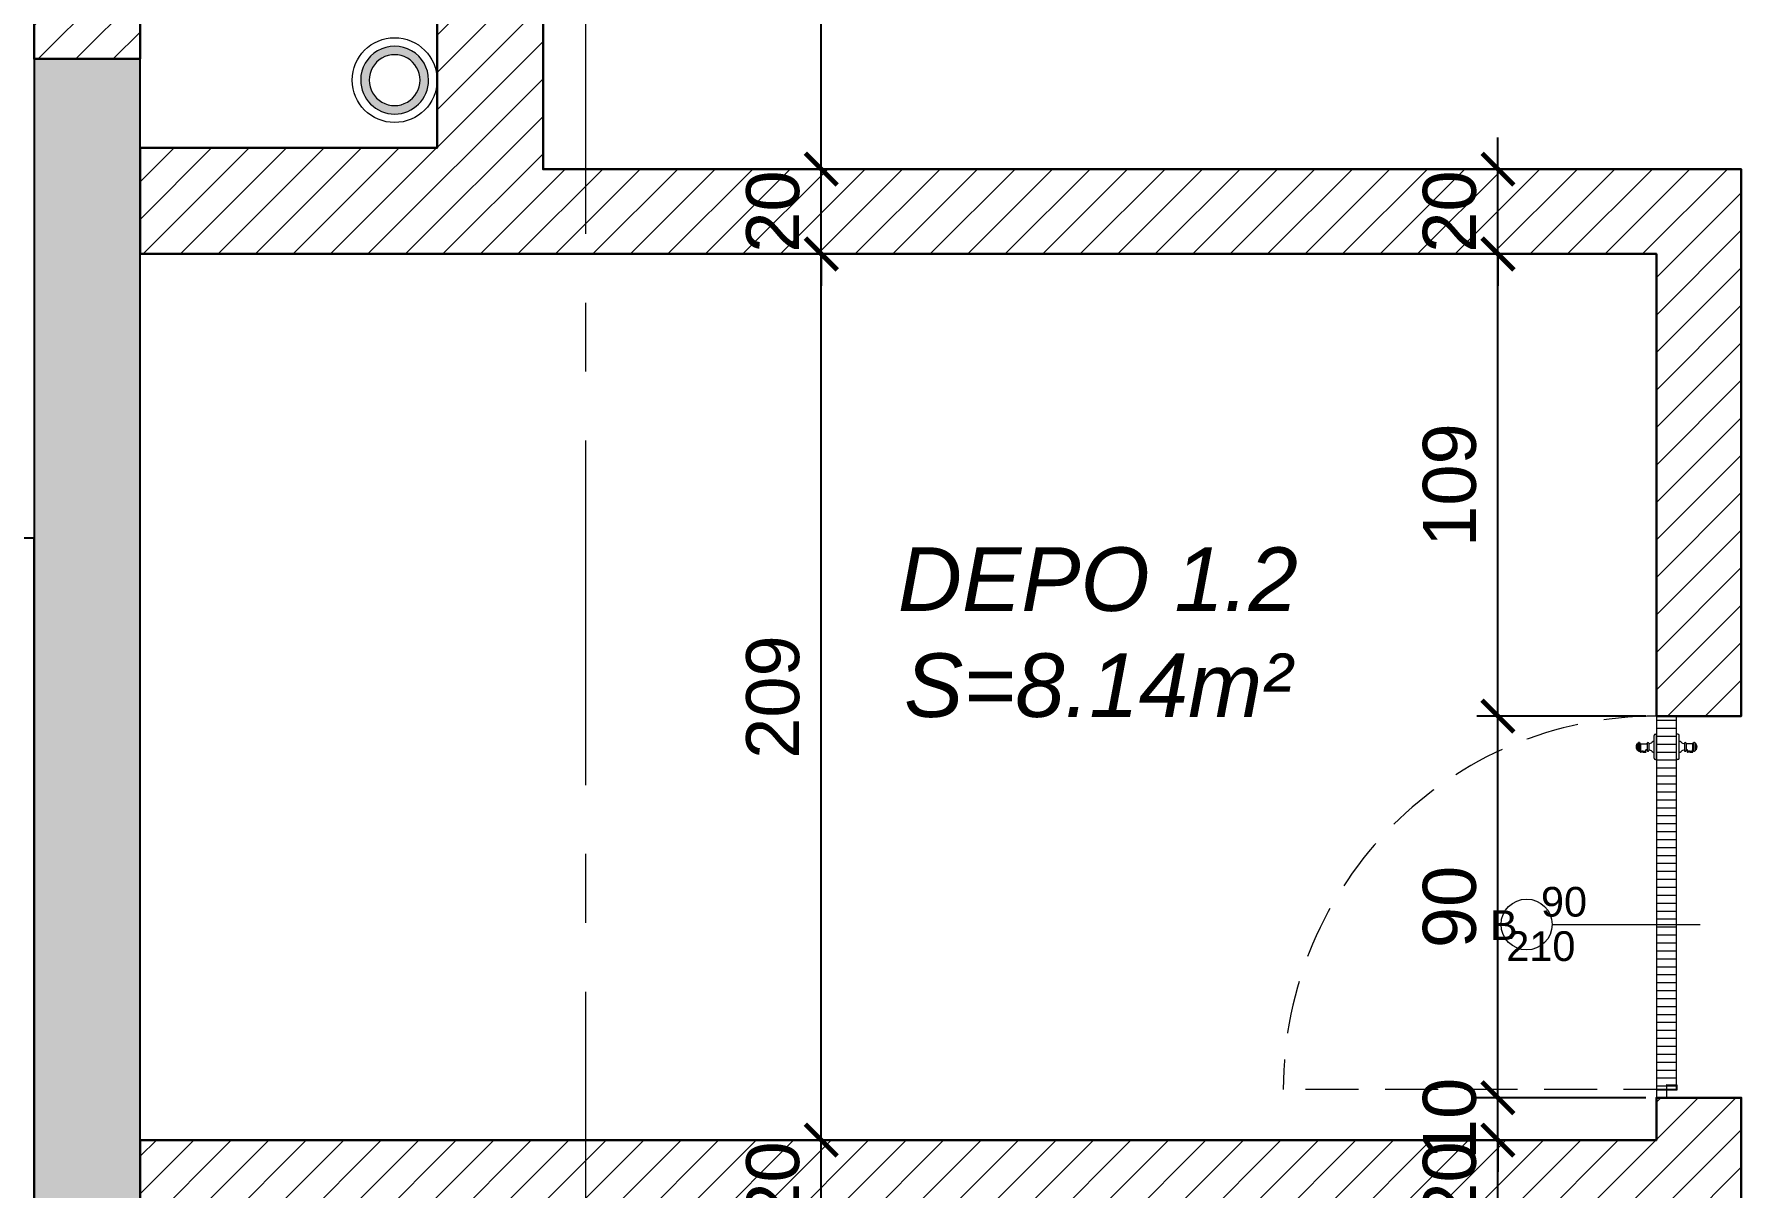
# Model space of a CAD drawing. Header units: centimetres. Extents: x 60496 to 66049, y -55119 to -48212.
# Drawn here: x 62523 to 62925.6, y -51798.6 to -51526.5 of the extents above; entities that cross this region are included whole.
import ezdxf

# ---------------------------------------------------------------- set-up
doc = ezdxf.new("R2010")
doc.units = ezdxf.units.CM
doc.header["$LTSCALE"] = 50
doc.header["$MEASUREMENT"] = 0
for name, pattern in [('AXES', [2, 1.25, -0.25, 0.25, -0.25]), ('CACHE', [0.375, 0.25, -0.125]), ('CONTINU', [0])]:
    doc.linetypes.add(name, pattern=pattern)
doc.layers.get('0').update_dxf_attribs({"color": 8})
for name, color, linetype in [('AXES', 10, 'AXES'), ('BETON COUPE', 3, 'CONTINU'), ('BETON TRAME', 252, 'Continuous'), ('BORD', 5, 'Continuous'), ('COTE 50ème', 1, 'Continuous'), ('TEXTE', 7, 'Continuous')]:
    doc.layers.add(name, color=color, linetype=linetype)
for name, color, linetype, lineweight in [('BETON HACHURE', 253, 'Continuous', 13), ('door', 44, 'Continuous', 5), ('MACONNERIE COUPE', 7, 'Continuous', 30), ('MACONNERIE HACHURE', 253, 'Continuous', 13), ('PERCEMENT', 253, 'Continuous', 20)]:
    doc.layers.add(name, color=color, linetype=linetype, lineweight=lineweight)
doc.styles.add('GENERATED_STYLE_1', font='arial.ttf')
doc.styles.add('RS_TEXT_1.50', font='arial.ttf', dxfattribs={"height": 12.5})
doc.styles.add('RS_TXT_50', font='arial.ttf', dxfattribs={"height": 12.5})
doc.dimstyles.new('RS_50CM_LINEAIRE', dxfattribs={"dimscale": 5, "dimtxt": 12.5, "dimasz": 1.5, "dimexe": 1, "dimexo": 2.5, "dimgap": 1, "dimtad": 1, "dimdec": 1, "dimrnd": 0.5, "dimdsep": 46, "dimtxsty": 'RS_TXT_50', "dimblk1": 'ARCHTICK', "dimblk2": 'ARCHTICK', "dimsah": 1, "dimcen": 2.5, "dimdle": 1, "dimclrt": 4, "dimadec": 0, "dimazin": 2, "dimtfac": 1, "dimtdec": 1, "dimtix": 1, "dimtmove": 2, "dimatfit": 3, "dimfxl": 1, "dimtolj": 1, "dimtzin": 0, "dimarcsym": 0})

# ---------------------------------------------------------------- blocks, each defined once
blk = doc.blocks.new('A$Ce9568e5d')
at = {"layer": 'AXES', "lineweight": 5, "ltscale": 1.3}
blk.add_line((35, 1580), (35, -1344.97), dxfattribs=at)
blk = doc.blocks.new('_ArchTick')
at = {"color": 0, "linetype": 'ByBlock', "const_width": 0.15}
blk.add_lwpolyline([(-0.5, -0.5), (0.5, 0.5)], dxfattribs=at)
blk = doc.blocks.new('*D1267')
at = {"layer": 'COTE 50ème', "color": 0, "lineweight": -2, "ltscale": 0.5, "transparency": 16777216}
for p, q in [((62708.55, -51787.36), (62708.55, -51779.86)), ((62685.45, -51787.36), (62713.55, -51787.36)), ((62708.55, -51807.36), (62708.55, -51787.36)), ((62685.45, -51807.36), (62713.55, -51807.36)), ((62708.55, -51807.36), (62708.55, -51814.86))]:
    blk.add_line(p, q, dxfattribs=at)
at = {"layer": 'Defpoints', "color": 0, "ltscale": 0.5, "transparency": 16777216}
for p in [(62672.95, -51787.36), (62708.55, -51787.36), (62672.95, -51807.36)]:
    blk.add_point(p, dxfattribs=at)
at = {"layer": 'COTE 50ème', "color": 0, "lineweight": -2, "ltscale": 0.5, "transparency": 16777216, "xscale": 7.5, "yscale": 7.5, "zscale": 7.5}
for p, rotation in [((62708.55, -51787.36), 270), ((62708.55, -51807.36), 90)]:
    blk.add_blockref('_ArchTick', p, dxfattribs=dict(at, rotation=rotation))
at = {"layer": 'COTE 50ème', "color": 4, "ltscale": 0.5, "transparency": 16777216, "insert": (62697.17, -51797.36), "char_height": 12.5, "attachment_point": 5, "rotation": 90, "style": 'RS_TXT_50'}
blk.add_mtext('\\A1;20', dxfattribs=at)
blk = doc.blocks.new('*D1268')
at = {"layer": 'COTE 50ème', "color": 0, "lineweight": -2, "ltscale": 0.5, "transparency": 16777216}
for p, q in [((62708.55, -51792.36), (62708.55, -51573.36)), ((62665.45, -51578.36), (62713.55, -51578.36)), ((62685.45, -51787.36), (62713.55, -51787.36))]:
    blk.add_line(p, q, dxfattribs=at)
at = {"layer": 'Defpoints', "color": 0, "ltscale": 0.5, "transparency": 16777216}
for p in [(62652.95, -51578.36), (62708.55, -51578.36), (62672.95, -51787.36)]:
    blk.add_point(p, dxfattribs=at)
at = {"layer": 'COTE 50ème', "color": 0, "lineweight": -2, "ltscale": 0.5, "transparency": 16777216, "xscale": 7.5, "yscale": 7.5, "zscale": 7.5}
for p, rotation in [((62708.55, -51578.36), 90), ((62708.55, -51787.36), 270)]:
    blk.add_blockref('_ArchTick', p, dxfattribs=dict(at, rotation=rotation))
at = {"layer": 'COTE 50ème', "color": 4, "ltscale": 0.5, "transparency": 16777216, "insert": (62697.17, -51682.86), "char_height": 12.5, "attachment_point": 5, "rotation": 90, "style": 'RS_TXT_50'}
blk.add_mtext('\\A1;209', dxfattribs=at)
blk = doc.blocks.new('*D1269')
at = {"layer": 'COTE 50ème', "color": 0, "lineweight": -2, "ltscale": 0.5, "transparency": 16777216}
for p, q in [((62708.55, -51558.36), (62708.55, -51550.86)), ((62678.01, -51558.36), (62713.55, -51558.36)), ((62708.55, -51578.36), (62708.55, -51558.36)), ((62665.45, -51578.36), (62713.55, -51578.36)), ((62708.55, -51578.36), (62708.55, -51585.86))]:
    blk.add_line(p, q, dxfattribs=at)
at = {"layer": 'Defpoints', "color": 0, "ltscale": 0.5, "transparency": 16777216}
for p in [(62665.51, -51558.36), (62708.55, -51558.36), (62652.95, -51578.36)]:
    blk.add_point(p, dxfattribs=at)
at = {"layer": 'COTE 50ème', "color": 0, "lineweight": -2, "ltscale": 0.5, "transparency": 16777216, "xscale": 7.5, "yscale": 7.5, "zscale": 7.5}
for p, rotation in [((62708.55, -51558.36), 270), ((62708.55, -51578.36), 90)]:
    blk.add_blockref('_ArchTick', p, dxfattribs=dict(at, rotation=rotation))
at = {"layer": 'COTE 50ème', "color": 4, "ltscale": 0.5, "transparency": 16777216, "insert": (62697.17, -51568.36), "char_height": 12.5, "attachment_point": 5, "rotation": 90, "style": 'RS_TXT_50'}
blk.add_mtext('\\A1;20', dxfattribs=at)
blk = doc.blocks.new('*D1270')
at = {"layer": 'COTE 50ème', "color": 0, "lineweight": -2, "ltscale": 0.5, "transparency": 16777216}
for p, q in [((62708.55, -51563.36), (62708.55, -51412.36)), ((62655.45, -51417.36), (62713.55, -51417.36)), ((62678.01, -51558.36), (62713.55, -51558.36))]:
    blk.add_line(p, q, dxfattribs=at)
at = {"layer": 'Defpoints', "color": 0, "ltscale": 0.5, "transparency": 16777216}
for p in [(62642.95, -51417.36), (62708.55, -51417.36), (62665.51, -51558.36)]:
    blk.add_point(p, dxfattribs=at)
at = {"layer": 'COTE 50ème', "color": 0, "lineweight": -2, "ltscale": 0.5, "transparency": 16777216, "xscale": 7.5, "yscale": 7.5, "zscale": 7.5}
for p, rotation in [((62708.55, -51417.36), 90), ((62708.55, -51558.36), 270)]:
    blk.add_blockref('_ArchTick', p, dxfattribs=dict(at, rotation=rotation))
at = {"layer": 'COTE 50ème', "color": 4, "ltscale": 0.5, "transparency": 16777216, "insert": (62697.27, -51487.86), "char_height": 12.5, "attachment_point": 5, "rotation": 90, "style": 'RS_TXT_50'}
blk.add_mtext('\\A1;141', dxfattribs=at)
blk = doc.blocks.new('*D1096')
at = {"layer": 'COTE 50ème', "color": 0, "lineweight": -2, "ltscale": 0.5, "transparency": 16777216}
for p, q in [((62868.11, -51787.36), (62868.11, -51779.86)), ((62892.95, -51787.36), (62863.11, -51787.36)), ((62868.11, -51807.36), (62868.11, -51787.36)), ((62892.95, -51807.36), (62863.11, -51807.36)), ((62868.11, -51807.36), (62868.11, -51814.86))]:
    blk.add_line(p, q, dxfattribs=at)
at = {"layer": 'Defpoints', "color": 0, "ltscale": 0.5, "transparency": 16777216}
for p in [(62868.11, -51787.36), (62905.45, -51787.36), (62905.45, -51807.36)]:
    blk.add_point(p, dxfattribs=at)
at = {"layer": 'COTE 50ème', "color": 0, "lineweight": -2, "ltscale": 0.5, "transparency": 16777216, "xscale": 7.5, "yscale": 7.5, "zscale": 7.5}
for p, rotation in [((62868.11, -51787.36), 270), ((62868.11, -51807.36), 90)]:
    blk.add_blockref('_ArchTick', p, dxfattribs=dict(at, rotation=rotation))
at = {"layer": 'COTE 50ème', "color": 4, "ltscale": 0.5, "transparency": 16777216, "insert": (62856.73, -51797.36), "char_height": 12.5, "attachment_point": 5, "rotation": 90, "style": 'RS_TXT_50'}
blk.add_mtext('\\A1;20', dxfattribs=at)
blk = doc.blocks.new('*D1097')
at = {"layer": 'COTE 50ème', "color": 0, "lineweight": -2, "ltscale": 0.5, "transparency": 16777216}
for p, q in [((62868.11, -51777.36), (62868.11, -51769.86)), ((62902.95, -51777.36), (62863.11, -51777.36)), ((62868.11, -51787.36), (62868.11, -51777.36)), ((62892.95, -51787.36), (62863.11, -51787.36)), ((62868.11, -51787.36), (62868.11, -51794.86))]:
    blk.add_line(p, q, dxfattribs=at)
at = {"layer": 'Defpoints', "color": 0, "ltscale": 0.5, "transparency": 16777216}
for p in [(62868.11, -51777.36), (62915.45, -51777.36), (62905.45, -51787.36)]:
    blk.add_point(p, dxfattribs=at)
at = {"layer": 'COTE 50ème', "color": 0, "lineweight": -2, "ltscale": 0.5, "transparency": 16777216, "xscale": 7.5, "yscale": 7.5, "zscale": 7.5}
for p, rotation in [((62868.11, -51777.36), 270), ((62868.11, -51787.36), 90)]:
    blk.add_blockref('_ArchTick', p, dxfattribs=dict(at, rotation=rotation))
at = {"layer": 'COTE 50ème', "color": 4, "ltscale": 0.5, "transparency": 16777216, "insert": (62856.73, -51782.36), "char_height": 12.5, "attachment_point": 5, "rotation": 90, "style": 'RS_TXT_50'}
blk.add_mtext('\\A1;10', dxfattribs=at)
blk = doc.blocks.new('*D1098')
at = {"layer": 'COTE 50ème', "color": 0, "lineweight": -2, "ltscale": 0.5, "transparency": 16777216}
for p, q in [((62868.11, -51782.36), (62868.11, -51682.36)), ((62902.95, -51687.36), (62863.11, -51687.36)), ((62902.95, -51777.36), (62863.11, -51777.36))]:
    blk.add_line(p, q, dxfattribs=at)
at = {"layer": 'Defpoints', "color": 0, "ltscale": 0.5, "transparency": 16777216}
for p in [(62868.11, -51687.36), (62915.45, -51687.36), (62915.45, -51777.36)]:
    blk.add_point(p, dxfattribs=at)
at = {"layer": 'COTE 50ème', "color": 0, "lineweight": -2, "ltscale": 0.5, "transparency": 16777216, "xscale": 7.5, "yscale": 7.5, "zscale": 7.5}
for p, rotation in [((62868.11, -51687.36), 90), ((62868.11, -51777.36), 270)]:
    blk.add_blockref('_ArchTick', p, dxfattribs=dict(at, rotation=rotation))
at = {"layer": 'COTE 50ème', "color": 4, "ltscale": 0.5, "transparency": 16777216, "insert": (62856.73, -51732.36), "char_height": 12.5, "attachment_point": 5, "rotation": 90, "style": 'RS_TXT_50'}
blk.add_mtext('\\A1;90', dxfattribs=at)
blk = doc.blocks.new('*D1099')
at = {"layer": 'COTE 50ème', "color": 0, "lineweight": -2, "ltscale": 0.5, "transparency": 16777216}
for p, q in [((62868.11, -51692.36), (62868.11, -51573.36)), ((62892.95, -51578.36), (62863.11, -51578.36)), ((62902.95, -51687.36), (62863.11, -51687.36))]:
    blk.add_line(p, q, dxfattribs=at)
at = {"layer": 'Defpoints', "color": 0, "ltscale": 0.5, "transparency": 16777216}
for p in [(62868.11, -51578.36), (62905.45, -51578.36), (62915.45, -51687.36)]:
    blk.add_point(p, dxfattribs=at)
at = {"layer": 'COTE 50ème', "color": 0, "lineweight": -2, "ltscale": 0.5, "transparency": 16777216, "xscale": 7.5, "yscale": 7.5, "zscale": 7.5}
for p, rotation in [((62868.11, -51578.36), 90), ((62868.11, -51687.36), 270)]:
    blk.add_blockref('_ArchTick', p, dxfattribs=dict(at, rotation=rotation))
at = {"layer": 'COTE 50ème', "color": 4, "ltscale": 0.5, "transparency": 16777216, "insert": (62856.73, -51632.86), "char_height": 12.5, "attachment_point": 5, "rotation": 90, "style": 'RS_TXT_50'}
blk.add_mtext('\\A1;109', dxfattribs=at)
blk = doc.blocks.new('*D1100')
at = {"layer": 'COTE 50ème', "color": 0, "lineweight": -2, "ltscale": 0.5, "transparency": 16777216}
for p, q in [((62868.11, -51558.36), (62868.11, -51550.86)), ((62892.95, -51558.36), (62863.11, -51558.36)), ((62868.11, -51578.36), (62868.11, -51558.36)), ((62892.95, -51578.36), (62863.11, -51578.36)), ((62868.11, -51578.36), (62868.11, -51585.86))]:
    blk.add_line(p, q, dxfattribs=at)
at = {"layer": 'Defpoints', "color": 0, "ltscale": 0.5, "transparency": 16777216}
for p in [(62868.11, -51558.36), (62905.45, -51558.36), (62905.45, -51578.36)]:
    blk.add_point(p, dxfattribs=at)
at = {"layer": 'COTE 50ème', "color": 0, "lineweight": -2, "ltscale": 0.5, "transparency": 16777216, "xscale": 7.5, "yscale": 7.5, "zscale": 7.5}
for p, rotation in [((62868.11, -51558.36), 270), ((62868.11, -51578.36), 90)]:
    blk.add_blockref('_ArchTick', p, dxfattribs=dict(at, rotation=rotation))
at = {"layer": 'COTE 50ème', "color": 4, "ltscale": 0.5, "transparency": 16777216, "insert": (62856.73, -51568.36), "char_height": 12.5, "attachment_point": 5, "rotation": 90, "style": 'RS_TXT_50'}
blk.add_mtext('\\A1;20', dxfattribs=at)

msp = doc.modelspace()

# ---------------------------------------------------------------- hatches: boundary and pattern name
at = {"layer": 'BETON HACHURE', "transparency": 33554585}
h = msp.add_hatch(dxfattribs=at)
h.set_pattern_fill('ANSI37', color=256, scale=50, angle=270, style=0)
h.set_pattern_definition([(315, (-1160.4855, 19655.393), (4.4194174, 4.4194174), []), (45, (-1160.4855, 19655.393), (-4.4194174, 4.4194174), [])])
h.paths.add_polyline_path([(62772.95, -51847.22), (62797.95, -51847.22), (62797.95, -52172.22), (62772.95, -52172.22)], flags=0)
h.paths.add_polyline_path([(62772.95, -51847.22), (62797.95, -51847.22), (62797.95, -52172.22), (62772.95, -52172.22)], flags=0)
h.paths.add_polyline_path([(64952.95, -51987.36), (64952.95, -52037.36), (65032.95, -52037.36), (65032.95, -51987.36)], flags=0)
h.paths.add_polyline_path([(64572.95, -51987.36), (64572.95, -52037.36), (64652.95, -52037.36), (64652.95, -51987.36)], flags=0)
edge = h.paths.add_edge_path(flags=0)
edge.add_arc((64612.95, -50672.36), 40, 0, 360)
edge = h.paths.add_edge_path(flags=0)
edge.add_arc((64612.95, -49997.36), 40, 0, 360)
edge = h.paths.add_edge_path(flags=0)
edge.add_arc((64612.95, -51272.36), 40, 0, 360)
h.paths.add_polyline_path([(65692.87, -49527.22), (61269.11, -49527.22), (60879.82, -54263.92), (65445.45, -54713.51), (65692.87, -54713.51)])
edge = h.paths.add_edge_path(flags=0)
edge.add_arc((64612.95, -51272.36), 40, 0, 360)
h.paths.add_polyline_path([(63397.95, -49552.22), (63397.95, -49972.36), (63422.95, -49972.36), (63422.95, -49552.22), (64992.96, -49552.22), (64992.95, -51312.36), (65032.95, -51312.36), (65032.95, -49552.22), (65667.87, -49552.22), (65667.87, -53452.22), (65032.95, -53452.22), (65032.95, -52057.36), (64992.95, -52057.36), (64992.95, -53477.22), (65667.87, -53477.22), (65667.87, -54685.93), (65459.18, -54688.51), (64660.45, -54610.07), (64660.45, -54122.36), (64635.45, -54122.36), (64635.45, -54607.62), (63330.45, -54479.46), (63330.45, -54122.36), (63305.45, -54122.36), (63305.45, -54477.01), (62117.95, -54360.39), (62117.95, -54122.36), (62067.95, -54122.36), (62067.95, -54355.48), (60906.75, -54241.45), (61082.14, -52107.36), (61287.95, -52107.36), (61287.95, -52057.36), (61086.25, -52057.36), (61088.1, -52037.36), (61287.95, -52037.36), (61287.95, -51987.36), (61092.01, -51987.36), (61148.71, -51297.36), (61287.95, -51297.36), (61287.95, -51247.36), (61152.82, -51247.36), (61198.03, -50697.36), (61287.95, -50697.36), (61287.95, -50647.36), (61202.13, -50647.36), (61292.14, -49552.22), (62070.45, -49552.22), (62070.45, -49972.36), (62095.45, -49972.36), (62095.45, -49552.22)], flags=16)
h.paths.add_polyline_path([(64572.95, -51232.36), (64572.95, -51312.36), (64652.95, -51312.36), (64652.95, -51232.36)], flags=0)
at = {"layer": 'BETON TRAME', "transparency": 33554559}
h = msp.add_hatch(color=256, dxfattribs=at)
h.dxf.hatch_style = 1
h.paths.add_polyline_path([(62157.95, -51297.36), (62122.95, -51297.36), (62122.95, -50647.36), (62157.95, -50647.36), (62157.95, -50822.36), (62617.95, -50822.36), (62617.95, -50647.36), (62652.95, -50647.36), (62652.95, -51297.36), (62617.95, -51297.36), (62617.95, -50862.36), (62407.95, -50862.36), (62407.95, -51192.36), (62367.95, -51192.36), (62367.95, -50862.36), (62157.95, -50862.36)])
h.paths.add_polyline_path([(61287.95, -49972.36), (61287.95, -50022.36), (61437.95, -50022.36), (61437.95, -49972.36)])
h.paths.add_polyline_path([(62007.95, -49972.36), (62007.95, -50022.36), (62157.95, -50022.36), (62157.95, -49972.36)])
h.paths.add_polyline_path([(62617.95, -49972.36), (62617.95, -50022.36), (62767.95, -50022.36), (62767.95, -49972.36)])
h.paths.add_polyline_path([(63337.95, -49972.36), (63337.95, -50022.36), (63487.95, -50022.36), (63487.95, -49972.36)])
h.paths.add_polyline_path([(63337.95, -50647.36), (63337.95, -50697.36), (63487.95, -50697.36), (63487.95, -50647.36)])
h.paths.add_polyline_path([(61287.95, -50647.36), (61287.95, -50697.36), (61437.95, -50697.36), (61437.95, -50647.36)])
h.paths.add_polyline_path([(61287.95, -51247.36), (61287.95, -51297.36), (61437.95, -51297.36), (61437.95, -51247.36)])
h.paths.add_polyline_path([(63337.95, -51247.36), (63337.95, -51297.36), (63487.95, -51297.36), (63487.95, -51247.36)])
h.paths.add_polyline_path([(63337.95, -51987.36), (63337.95, -52037.36), (63487.95, -52037.36), (63487.95, -51987.36)])
h.paths.add_polyline_path([(61437.95, -52037.36), (61437.95, -51987.36), (61287.95, -51987.36), (61287.95, -52037.36)])
h.paths.add_polyline_path([(62102.95, -51987.36), (62102.95, -52037.36), (62227.95, -52037.36), (62227.95, -51987.36)])
h.paths.add_polyline_path([(62547.95, -51987.36), (62547.95, -52037.36), (62672.95, -52037.36), (62672.95, -51987.36)])
h.paths.add_polyline_path([(62522.95, -52037.36), (62547.95, -52037.36), (62547.95, -51532.36), (62522.95, -51532.36)])
h.paths.add_polyline_path([(62227.95, -52037.36), (62252.95, -52037.36), (62252.95, -51532.36), (62227.95, -51532.36)])
at = {"layer": 'door'}
h = msp.add_hatch(dxfattribs=at)
h.set_pattern_fill('ANSI31', color=256, scale=15, angle=855)
h.set_pattern_definition([(180, (110208.8851, -189662.0757), (-3e-15, -1.875), [])])
h.paths.add_polyline_path([(62910.22, -51775.39), (62910.22, -51687.36), (62905.51, -51687.36), (62905.51, -51775.39)])
at = {"layer": 'MACONNERIE HACHURE'}
h = msp.add_hatch(dxfattribs=at)
h.set_pattern_fill('ANSI31', color=256, scale=50, style=0)
h.set_pattern_definition([(45, (0, 9369.2044), (-4.4194174, 4.4194174), [])])
h.paths.add_polyline_path([(61287.95, -54067.36), (61312.95, -54067.36), (61312.95, -54083.38), (61287.95, -54083.63)])
h.paths.add_polyline_path([(62267.95, -50672.36), (62617.95, -50672.36), (62617.95, -50647.36), (62267.95, -50647.36)])
h.paths.add_polyline_path([(62167.95, -50672.36), (62157.95, -50672.36), (62157.95, -50647.36), (62167.95, -50647.36)])
h.paths.add_polyline_path([(63492.95, -53447.36), (63852.95, -53447.36), (63852.95, -53422.36), (63492.95, -53422.36)])
h.paths.add_polyline_path([(63402.95, -53447.36), (63392.95, -53447.36), (63392.95, -53422.36), (63402.95, -53422.36)])
h.paths.add_polyline_path([(62252.95, -52037.36), (62522.95, -52037.36), (62522.95, -52012.36), (62252.95, -52012.36)])
h.paths.add_polyline_path([(63487.95, -52082.36), (63757.95, -52082.36), (63757.95, -52057.36), (63487.95, -52057.36)])
h.paths.add_polyline_path([(61175.41, -53887.22), (60935.87, -53887.22), (60937.92, -53862.22), (61175.41, -53862.22)])
h.paths.add_polyline_path([(61287.95, -54017.36), (61287.95, -53887.22), (61265.41, -53887.22), (61265.41, -53862.22), (61312.95, -53862.22), (61312.95, -54017.36)])
h.paths.add_polyline_path([(61287.95, -54173.63), (61312.95, -54173.63), (61312.95, -54281.34), (61287.95, -54278.88)])
h.paths.add_polyline_path([(60919.84, -54067.36), (60921.89, -54042.36), (61287.95, -54042.36), (61287.95, -54067.36)])
h.paths.add_polyline_path([(65012.95, -52057.36), (65032.95, -52057.36), (65032.95, -52037.36), (65012.95, -52037.36)])
h.paths.add_polyline_path([(63467.95, -52057.36), (63487.95, -52057.36), (63487.95, -52037.36), (63467.95, -52037.36)])
h.paths.add_polyline_path([(62652.95, -52057.36), (62672.95, -52057.36), (62672.95, -52037.36), (62652.95, -52037.36)])
h.paths.add_polyline_path([(62122.95, -52087.36), (62142.95, -52087.36), (62142.95, -52037.36), (62122.95, -52037.36)])
h.paths.add_polyline_path([(63085.45, -51987.36), (63085.45, -52097.36), (63105.45, -52097.36), (63105.45, -52007.36), (63337.95, -52007.36), (63337.95, -51987.36)])
h.paths.add_polyline_path([(63085.45, -52297.36), (63105.45, -52297.36), (63105.45, -52217.36), (63462.95, -52217.36), (63462.95, -52197.36), (63105.45, -52197.36), (63105.45, -52187.36), (63085.45, -52187.36)])
h.paths.add_polyline_path([(63085.45, -52497.36), (63105.45, -52497.36), (63105.45, -52417.36), (63462.95, -52417.36), (63462.95, -52397.36), (63105.45, -52397.36), (63105.45, -52387.36), (63085.45, -52387.36)])
h.paths.add_polyline_path([(62925.45, -52797.36), (62925.45, -52787.36), (62905.45, -52787.36), (62905.45, -52797.36), (62672.95, -52797.36), (62672.95, -52817.36), (63357.95, -52817.36), (63357.95, -52797.36), (63105.45, -52797.36), (63105.45, -52787.36), (63085.45, -52787.36), (63085.45, -52797.36)])
h.paths.add_polyline_path([(62925.45, -52697.36), (62925.45, -52587.36), (62905.45, -52587.36), (62905.45, -52597.36), (62542.95, -52597.36), (62542.95, -52617.36), (62905.45, -52617.36), (62905.45, -52697.36)])
h.paths.add_polyline_path([(62925.45, -52497.36), (62925.45, -52387.36), (62905.45, -52387.36), (62905.45, -52397.36), (62542.95, -52397.36), (62542.95, -52417.36), (62905.45, -52417.36), (62905.45, -52497.36)])
h.paths.add_polyline_path([(62925.45, -52187.36), (62905.45, -52187.36), (62905.45, -52197.36), (62542.95, -52197.36), (62542.95, -52217.36), (62905.45, -52217.36), (62905.45, -52297.36), (62925.45, -52297.36)])
h.paths.add_polyline_path([(62925.45, -51977.36), (62905.45, -51977.36), (62905.45, -51987.36), (62672.95, -51987.36), (62672.95, -52007.36), (62905.45, -52007.36), (62905.45, -52097.36), (62925.45, -52097.36)])
h.paths.add_polyline_path([(62905.45, -51887.36), (62925.45, -51887.36), (62925.45, -51777.36), (62905.45, -51777.36), (62905.45, -51787.36), (62547.95, -51787.36), (62547.95, -51807.36), (62905.45, -51807.36)])
h.paths.add_polyline_path([(63852.95, -52777.36), (63877.95, -52777.36), (63877.95, -52797.36), (63852.95, -52797.36)])
h.paths.add_polyline_path([(62617.95, -51317.36), (62642.95, -51317.36), (62642.95, -51297.36), (62617.95, -51297.36)])
h.paths.add_polyline_path([(63852.95, -52677.36), (63852.95, -52637.36), (63757.95, -52637.36), (63757.95, -52562.36), (63782.95, -52562.36), (63782.95, -52627.36), (63852.95, -52627.36), (63852.95, -52541.36), (63782.95, -52541.36), (63782.95, -52516.36), (63877.95, -52516.36), (63877.95, -52677.36)])
h.paths.add_polyline_path([(62617.95, -51417.36), (62617.95, -51457.36), (62522.95, -51457.36), (62522.95, -51532.36), (62547.95, -51532.36), (62547.95, -51467.36), (62617.95, -51467.36), (62617.95, -51553.36), (62547.95, -51553.36), (62547.95, -51578.36), (62905.45, -51578.36), (62905.45, -51687.36), (62925.45, -51687.36), (62925.45, -51558.36), (62642.95, -51558.36), (62642.95, -51417.36)])
h.paths.add_polyline_path([(64672.95, -51934.86), (64652.95, -51934.86), (64652.95, -52037.36), (64952.95, -52037.36), (64952.95, -52017.36), (64672.95, -52017.36)])
h.paths.add_polyline_path([(64672.95, -51334.86), (64652.95, -51334.86), (64652.95, -51232.36), (64992.95, -51232.37), (64992.95, -51252.36), (64672.95, -51252.36)])
h.paths.add_polyline_path([(62522.95, -53323.39), (62542.95, -53323.39), (62542.95, -52847.36), (62522.95, -52847.36)])
h.paths.add_polyline_path([(62097.95, -53222.36), (62117.95, -53222.36), (62117.95, -52927.36), (62097.95, -52927.36)])
h.paths.add_polyline_path([(62201.29, -51192.36), (62157.95, -51192.36), (62157.95, -51152.36), (62201.29, -51152.36)])
h.paths.add_polyline_path([(62367.95, -51192.36), (62327.95, -51192.36), (62327.95, -51152.36), (62367.95, -51152.36)])
h.paths.add_polyline_path([(62574.62, -51192.36), (62617.95, -51192.36), (62617.95, -51152.36), (62574.62, -51152.36)])
h.paths.add_polyline_path([(62407.95, -51192.36), (62447.95, -51192.36), (62447.95, -51152.36), (62407.95, -51152.36)])
h.paths.add_polyline_path([(63809.62, -52902.36), (63852.95, -52902.36), (63852.95, -52942.36), (63809.62, -52942.36)])
h.paths.add_polyline_path([(63642.95, -52902.36), (63682.95, -52902.36), (63682.95, -52942.36), (63642.95, -52942.36)])
h.paths.add_polyline_path([(63436.29, -52902.36), (63392.95, -52902.36), (63392.95, -52942.36), (63436.29, -52942.36)])
h.paths.add_polyline_path([(63602.95, -52902.36), (63562.95, -52902.36), (63562.95, -52942.36), (63602.95, -52942.36)])
h.paths.add_polyline_path([(62356.29, -52412.36), (62332.95, -52412.36), (62332.95, -52392.36), (62356.29, -52392.36)])
h.paths.add_polyline_path([(62522.95, -52412.36), (62482.95, -52412.36), (62482.95, -52392.36), (62522.95, -52392.36)])
h.paths.add_polyline_path([(62141.29, -52412.36), (62117.95, -52412.36), (62117.95, -52392.36), (62141.29, -52392.36)])
h.paths.add_polyline_path([(62307.95, -52412.36), (62267.95, -52412.36), (62267.95, -52392.36), (62307.95, -52392.36)])
h.paths.add_polyline_path([(62097.95, -52518.36), (62117.95, -52518.36), (62117.95, -52412.36), (62097.95, -52412.36)])
h.paths.add_polyline_path([(62097.95, -52797.36), (62117.95, -52797.36), (62117.95, -52737.36), (62097.95, -52737.36)])
h.paths.add_polyline_path([(62522.95, -52797.36), (62542.95, -52797.36), (62542.95, -52412.36), (62522.95, -52412.36)])
h.paths.add_polyline_path([(63392.95, -52797.36), (63392.95, -52637.36), (63487.95, -52637.36), (63487.95, -52562.36), (63462.95, -52562.36), (63462.95, -52627.36), (63392.95, -52627.36), (63392.95, -52541.36), (63462.95, -52541.36), (63462.95, -52516.36), (63367.95, -52516.36), (63367.95, -52597.36), (63105.45, -52597.36), (63105.45, -52587.36), (63085.45, -52587.36), (63085.45, -52697.36), (63105.45, -52697.36), (63105.45, -52617.36), (63367.95, -52617.36), (63367.95, -52797.36)])
h.paths.add_polyline_path([(62157.95, -51297.36), (62157.95, -51457.36), (62252.95, -51457.36), (62252.95, -51532.36), (62227.95, -51532.36), (62227.95, -51467.36), (62157.95, -51467.36), (62157.95, -51553.36), (62227.95, -51553.36), (62227.95, -51578.36), (62132.95, -51578.36), (62132.95, -51297.36)])
at = {"layer": 'PERCEMENT', "linetype": 'Continuous', "lineweight": 0}
h = msp.add_hatch(color=256, dxfattribs=at)
edge = h.paths.add_edge_path()
edge.add_ellipse((62607.95, -51537.36), major_axis=(5.66, -5.66), ratio=1, start_angle=225, end_angle=405)
edge.add_ellipse((62607.95, -51537.36), major_axis=(5.66, -5.66), ratio=1, start_angle=45, end_angle=225)
edge = h.paths.add_edge_path(flags=0)
edge.add_ellipse((62607.95, -51537.36), major_axis=(4.24, -4.24), ratio=1, start_angle=45, end_angle=225, ccw=False)
edge.add_ellipse((62607.95, -51537.36), major_axis=(4.24, -4.24), ratio=1, start_angle=-135, end_angle=45, ccw=False)

# ---------------------------------------------------------------- linework, layer by layer
at = {"layer": 'BETON COUPE'}
msp.add_lwpolyline([(62522.95, -52037.36), (62547.95, -52037.36), (62547.95, -51532.36), (62522.95, -51532.36)], close=True, dxfattribs=at)
at = {"layer": 'BORD'}
msp.add_lwpolyline([(62252.95, -51987.36), (62522.95, -51987.36), (62522.95, -51645.36), (62392.95, -51645.36), (62392.95, -51674.36), (62252.95, -51674.36)], close=True, dxfattribs=at)
at = {"layer": 'door'}
for p, q in [((62904.91, -51697.3), (62904.91, -51691.9)), ((62905.21, -51691.6), (62905.51, -51691.6)), ((62905.51, -51697.6), (62905.51, -51691.6)), ((62910.52, -51691.6), (62910.22, -51691.6)), ((62910.22, -51697.6), (62910.22, -51691.6)), ((62910.82, -51697.3), (62910.82, -51691.9)), ((62900.86, -51693.92), (62900.99, -51693.92)), ((62900.86, -51694.05), (62900.86, -51693.92)), ((62900.86, -51694.05), (62900.86, -51695.15)), ((62900.86, -51695.15), (62900.86, -51695.28)), ((62900.86, -51695.28), (62900.99, -51695.28)), ((62900.99, -51693.92), (62900.99, -51695.28)), ((62901.24, -51693.67), (62901.24, -51695.53)), ((62901.49, -51695.53), (62901.49, -51693.67)), ((62901.74, -51693.92), (62903.1, -51693.92)), ((62901.74, -51693.92), (62901.74, -51695.28)), ((62901.74, -51695.47), (62901.74, -51695.28)), ((62902.32, -51695.65), (62901.75, -51695.65)), ((62902.32, -51695.87), (62901.75, -51695.87)), ((62902.32, -51695.65), (62902.9, -51695.65)), ((62902.32, -51695.87), (62902.9, -51695.87)), ((62902.91, -51695.47), (62902.91, -51695.47)), ((62903.1, -51695.28), (62903.1, -51695.28)), ((62903.27, -51693.77), (62903.27, -51695.44)), ((62903.67, -51693.77), (62903.67, -51695.44)), ((62912.05, -51693.77), (62912.05, -51695.44)), ((62912.45, -51693.77), (62912.45, -51695.44)), ((62913.99, -51693.92), (62912.62, -51693.92)), ((62912.63, -51695.28), (62912.62, -51695.28)), ((62912.81, -51695.47), (62912.81, -51695.47)), ((62913.4, -51695.65), (62912.83, -51695.65)), ((62913.4, -51695.87), (62912.83, -51695.87)), ((62913.4, -51695.65), (62913.98, -51695.65)), ((62913.4, -51695.87), (62913.98, -51695.87)), ((62913.99, -51693.92), (62913.99, -51695.28)), ((62913.99, -51695.47), (62913.99, -51695.28)), ((62914.24, -51695.53), (62914.24, -51693.67)), ((62914.49, -51693.67), (62914.49, -51695.53)), ((62914.74, -51693.92), (62914.74, -51695.28)), ((62914.87, -51693.92), (62914.74, -51693.92)), ((62914.87, -51695.28), (62914.74, -51695.28)), ((62914.87, -51694.05), (62914.87, -51693.92)), ((62914.87, -51694.05), (62914.87, -51695.15)), ((62914.87, -51695.15), (62914.87, -51695.28)), ((62905.21, -51697.6), (62905.51, -51697.6)), ((62910.52, -51697.6), (62910.22, -51697.6)), ((62880.85, -51736.49), (62915.81, -51736.49))]:
    msp.add_line(p, q, dxfattribs=at)
at = {"layer": 'door', "linetype": 'CACHE'}
msp.add_line((62910.22, -51775.39), (62817.48, -51775.39), dxfattribs=at)
at = {"layer": 'door'}
for points in [[(62910.22, -51775.39), (62910.22, -51687.36), (62905.51, -51687.36), (62905.51, -51775.39), (62910.22, -51775.39)], [(62907.95, -51777.36), (62907.95, -51774.22), (62910.27, -51774.34), (62910.27, -51775.6), (62905.45, -51775.6), (62905.45, -51777.36), (62907.95, -51777.36)]]:
    msp.add_lwpolyline(points, dxfattribs=at)
msp.add_circle((62874.85, -51736.49), 6, dxfattribs=at)
at = {"layer": 'door', "linetype": 'CACHE'}
msp.add_arc((62905.51, -51775.39), 88.03, 90, 180, dxfattribs=at)
at = {"layer": 'door'}
for centre, radius, start, end in [((62905.21, -51691.9), 0.3, 90, 180), ((62910.52, -51691.9), 0.3, 0, 90), ((62901.61, -51694.6), 0.929, 143.4104, 216.5896), ((62901.24, -51693.92), 0.251, 90.115, 179.885), ((62901.24, -51695.28), 0.251, 180.115, 269.885), ((62901.36, -51693.67), 0.125, 0, 180), ((62901.36, -51695.53), 0.125, 180, 0), ((62901.49, -51693.92), 0.251, 0.115, 89.885), ((62901.49, -51695.28), 0.251, 270.115, 359.885), ((62901.75, -51695.76), 0.11, 90.0106, 269.9894), ((62901.76, -51695.6), 0.0561, 142.0366, 266.2903), ((62901.52, -51695.46), 0.215, 332.3858, 357.2971), ((62902.89, -51695.6), 0.0561, 273.7097, 37.9634), ((62902.9, -51695.76), 0.11, 270.0106, 89.9894), ((62903.1, -51695.47), 0.191, 91.8485, 181.2574), ((62903.13, -51695.46), 0.215, 182.7029, 207.6142), ((62903.1, -51693.75), 0.171, 270.2175, 354.941), ((62903.1, -51695.45), 0.171, 5.059, 89.7825), ((62903.47, -51693.77), 0.2, 0, 180), ((62903.47, -51695.44), 0.2, 180, 0), ((62903.85, -51692.94), 0.841, 257.9295, 315.6311), ((62903.85, -51696.26), 0.841, 44.3689, 102.0705), ((62904.91, -51693.92), 0.6, 90, 139.4092), ((62904.91, -51695.28), 0.6, 220.5908, 270), ((62910.82, -51693.92), 0.6, 40.5908, 90), ((62910.82, -51695.28), 0.6, 270, 319.4092), ((62911.88, -51692.94), 0.841, 224.3689, 282.0705), ((62911.88, -51696.26), 0.841, 77.9295, 135.6311), ((62912.25, -51693.77), 0.2, 0, 180), ((62912.25, -51695.44), 0.2, 180, 0), ((62912.62, -51693.75), 0.171, 185.059, 269.7825), ((62912.62, -51695.45), 0.171, 90.2175, 174.941), ((62912.62, -51695.47), 0.191, 358.7426, 88.1515), ((62912.83, -51695.76), 0.11, 90.0106, 269.9894), ((62912.83, -51695.6), 0.0561, 142.0366, 266.2903), ((62912.6, -51695.46), 0.215, 332.3858, 357.2971), ((62913.97, -51695.6), 0.0561, 273.7097, 37.9634), ((62913.98, -51695.76), 0.11, 270.0106, 89.9894), ((62914.24, -51693.92), 0.251, 90.115, 179.885), ((62914.24, -51695.28), 0.251, 180.115, 269.885), ((62914.21, -51695.46), 0.215, 182.7029, 207.6142), ((62914.37, -51693.67), 0.125, 0, 180), ((62914.37, -51695.53), 0.125, 180, 0), ((62914.49, -51693.92), 0.251, 0.115, 89.885), ((62914.49, -51695.28), 0.251, 270.115, 359.885), ((62914.12, -51694.6), 0.929, 323.4104, 36.5896), ((62905.21, -51697.3), 0.3, 180, 270), ((62910.52, -51697.3), 0.3, 270, 0)]:
    msp.add_arc(centre, radius, start, end, dxfattribs=at)
at = {"layer": 'MACONNERIE COUPE'}
msp.add_lwpolyline([(62617.95, -51417.36), (62617.95, -51457.36), (62522.95, -51457.36), (62522.95, -51532.36), (62547.95, -51532.36), (62547.95, -51467.36), (62617.95, -51467.36), (62617.95, -51553.36), (62547.95, -51553.36), (62547.95, -51578.36), (62905.45, -51578.36), (62905.45, -51687.36), (62925.45, -51687.36), (62925.45, -51558.36), (62642.95, -51558.36), (62642.95, -51417.36)], close=True, dxfattribs=at)
at = {"layer": 'MACONNERIE COUPE', "ltscale": 0.5}
msp.add_lwpolyline([(62905.45, -51887.36), (62925.45, -51887.36), (62925.45, -51777.36), (62905.45, -51777.36), (62905.45, -51787.36), (62547.95, -51787.36), (62547.95, -51807.36), (62905.45, -51807.36)], close=True, dxfattribs=at)
at = {"layer": 'PERCEMENT', "linetype": 'Continuous', "lineweight": 20}
for major_axis, start_param, end_param in [((7.07, -7.07), 3.926991, 10.210176), ((5.66, -5.66), 0.785398, 3.926991), ((-4.24, -4.24), 2.356194, 5.497787), ((5.66, -5.66), 3.926991, 7.068583), ((-4.24, -4.24), 5.497787, 8.63938)]:
    msp.add_ellipse((62607.95, -51537.36), major_axis=major_axis, ratio=1, start_param=start_param, end_param=end_param, dxfattribs=at)

# ---------------------------------------------------------------- block references
at = {"layer": 'MACONNERIE COUPE', "lineweight": 5, "ltscale": 0.5}
msp.add_blockref('A$Ce9568e5d', (62617.95, -50862.36), dxfattribs=at)

# ---------------------------------------------------------------- texts
at = {"layer": 'door', "char_height": 7, "style": 'GENERATED_STYLE_1'}
for s, insert, attachment_point in [('\\A1;\\pt0;90', (62889.11, -51734.74), 9), ('\\A1;\\pt0;B', (62872.71, -51733.16), 3), ('\\A1;\\pt0;210', (62886.37, -51745.2), 9)]:
    msp.add_mtext(s, dxfattribs=dict(at, insert=insert, attachment_point=attachment_point))
at = {"layer": 'TEXTE', "insert": (62773.77, -51667.66), "char_height": 25, "width": 440.821, "attachment_point": 5, "style": 'RS_TEXT_1.50'}
msp.add_mtext('{\\fArial|b0|i1|c0|p34;\\H0.6x;DEPO 1.2\\PS=8.14m²}', dxfattribs=at)

# ---------------------------------------------------------------- dimensions: what is measured, and where the dimension line sits
at = {"layer": 'COTE 50ème', "ltscale": 0.5}
for base, p1, p2, picture, middle in [((62708.55, -51417.36), (62665.51, -51558.36), (62642.95, -51417.36), '*D1270', (62697.27, -51487.86)), ((62708.55, -51558.36), (62652.95, -51578.36), (62665.51, -51558.36), '*D1269', (62697.17, -51568.36)), ((62868.11, -51558.36), (62905.45, -51578.36), (62905.45, -51558.36), '*D1100', (62856.73, -51568.36)), ((62708.55, -51578.36), (62672.95, -51787.36), (62652.95, -51578.36), '*D1268', (62697.17, -51682.86)), ((62868.11, -51578.36), (62915.45, -51687.36), (62905.45, -51578.36), '*D1099', (62856.73, -51632.86)), ((62868.11, -51687.36), (62915.45, -51777.36), (62915.45, -51687.36), '*D1098', (62856.73, -51732.36)), ((62868.11, -51777.36), (62905.45, -51787.36), (62915.45, -51777.36), '*D1097', (62856.73, -51782.36)), ((62708.55, -51787.36), (62672.95, -51807.36), (62672.95, -51787.36), '*D1267', (62697.17, -51797.36)), ((62868.11, -51787.36), (62905.45, -51807.36), (62905.45, -51787.36), '*D1096', (62856.73, -51797.36))]:
    dim = msp.add_linear_dim(base=base, p1=p1, p2=p2, angle=90, dimstyle='RS_50CM_LINEAIRE', dxfattribs=at)
    dim.commit()
    dim.dimension.update_dxf_attribs({"geometry": picture, "text_midpoint": middle})

doc.saveas('drawing.dxf')
